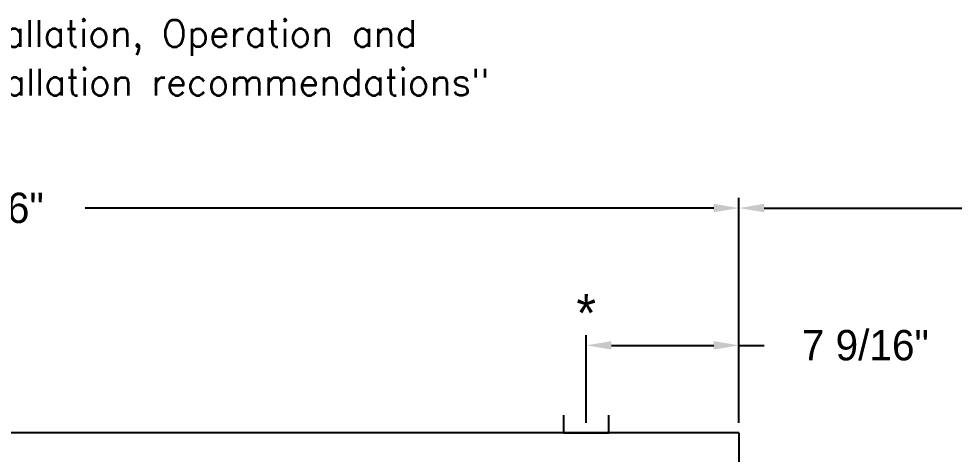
# Model space of a CAD drawing. Extents: x -12 to 259, y -8 to 165.
# Drawn here: x 93.44 to 139.73, y 85.23 to 106.76 of the extents above; entities that cross this region are included whole.
import ezdxf
from ezdxf.enums import TextEntityAlignment as Align

# ---------------------------------------------------------------- set-up
doc = ezdxf.new("R2010")
doc.units = 0
doc.header["$MEASUREMENT"] = 0
doc.layers.get('0').update_dxf_attribs({"linetype": 'CONTINUOUS'})
doc.layers.get('Defpoints').update_dxf_attribs({"linetype": 'CONTINUOUS'})
doc.layers.add('0 Unit', color=7, linetype='CONTINUOUS')
doc.styles.add('SIMPLEX', font='SIMPLEX')
doc.dimstyles.get("Standard").update_dxf_attribs({"dimtxt": 1.5, "dimasz": 1.25, "dimexe": 0.5, "dimexo": 0.5, "dimgap": 0.5, "dimtad": 0, "dimtih": 1, "dimtoh": 1, "dimdec": 4, "dimzin": 0, "dimdsep": 46, "dimlunit": 5, "dimtxsty": 'STANDARD', "dimcen": 0.09, "dimadec": 0, "dimazin": 0, "dimtfac": 1, "dimtdec": 4, "dimtofl": 0, "dimtmove": 0, "dimatfit": 3, "dimfxl": 1, "dimfrac": 2, "dimtolj": 1, "dimtzin": 0, "dimarcsym": 0})

# ---------------------------------------------------------------- blocks, each defined once
blk = doc.blocks.new('*D55')
at = {"layer": '0 Unit', "color": 0, "lineweight": -2}
for p, q in [((52.888, 86.791), (52.888, 97.904)), ((129.075, 86.791), (129.075, 97.904)), ((54.138, 97.404), (85.231, 97.404)), ((127.825, 97.404), (96.731, 97.404))]:
    blk.add_line(p, q, dxfattribs=at)
at = {"layer": '0 Unit', "color": 0}
for points in [[(54.138, 97.613), (54.138, 97.196), (52.888, 97.404)], [(127.825, 97.613), (127.825, 97.196), (129.075, 97.404)]]:
    blk.add_solid(points, dxfattribs=at)
at = {"layer": 'Defpoints', "color": 0}
for p in [(129.075, 97.404), (52.888, 86.291), (129.075, 86.291)]:
    blk.add_point(p, dxfattribs=at)
at = {"layer": '0 Unit', "color": 0, "insert": (90.981, 97.404), "char_height": 1.5, "attachment_point": 5}
blk.add_mtext('\\A1;76 3/16"', dxfattribs=at)
blk = doc.blocks.new('*D57')
at = {"layer": '0 Unit', "color": 0, "lineweight": -2}
for p, q in [((121.513, 86.791), (121.513, 91.116)), ((129.075, 86.791), (129.075, 91.116)), ((122.763, 90.616), (127.825, 90.616)), ((129.075, 90.616), (130.325, 90.616))]:
    blk.add_line(p, q, dxfattribs=at)
at = {"layer": '0 Unit', "color": 0}
for points in [[(122.763, 90.824), (122.763, 90.407), (121.513, 90.616)], [(127.825, 90.824), (127.825, 90.407), (129.075, 90.616)]]:
    blk.add_solid(points, dxfattribs=at)
at = {"layer": 'Defpoints', "color": 0}
for p in [(129.075, 90.616), (121.513, 86.291), (129.075, 86.291)]:
    blk.add_point(p, dxfattribs=at)
at = {"layer": '0 Unit', "color": 0, "insert": (135.325, 90.616), "char_height": 1.5, "attachment_point": 5}
blk.add_mtext('\\A1;7 9/16"', dxfattribs=at)
blk = doc.blocks.new('*D59')
at = {"layer": '0 Unit', "color": 0, "lineweight": -2}
for p, q in [((129.075, 86.791), (129.075, 97.904)), ((159.075, 86.791), (159.075, 97.904)), ((130.325, 97.404), (141.95, 97.404)), ((157.825, 97.404), (146.2, 97.404))]:
    blk.add_line(p, q, dxfattribs=at)
at = {"layer": '0 Unit', "color": 0}
for points in [[(130.325, 97.613), (130.325, 97.196), (129.075, 97.404)], [(157.825, 97.613), (157.825, 97.196), (159.075, 97.404)]]:
    blk.add_solid(points, dxfattribs=at)
at = {"layer": 'Defpoints', "color": 0}
for p in [(159.075, 97.404), (129.075, 86.291), (159.075, 86.291)]:
    blk.add_point(p, dxfattribs=at)
at = {"layer": '0 Unit', "color": 0, "insert": (144.075, 97.404), "char_height": 1.5, "attachment_point": 5}
blk.add_mtext('\\A1;30"', dxfattribs=at)

msp = doc.modelspace()

# ---------------------------------------------------------------- linework, layer by layer
at = {"layer": '0 Unit'}
for p, q in [((120.38757, 87.16614), (120.38757, 86.29114)), ((122.63757, 86.29114), (122.63757, 87.16614)), ((129.07507, 86.29114), (52.88757, 86.29114)), ((120.38757, 86.29114), (122.63757, 86.29114)), ((129.07507, 86.29114), (126.45007, 86.29114)), ((129.07507, 86.29114), (129.07507, 62.97864))]:
    msp.add_line(p, q, dxfattribs=at)

# ---------------------------------------------------------------- texts
at = {"style": 'SIMPLEX'}
for s, p in [('"Please refer to the Installation, Operation and', (91.7829, 105.37084)), ('Maintenance Manual for installation recommendations"', (91.94129, 102.96376))]:
    msp.add_text(s, height=1.3279867, dxfattribs=at).set_placement(p, align=Align.CENTER)
at = {"layer": '0 Unit'}
msp.add_text('*', height=1.87063, dxfattribs=at).set_placement((121.51523, 91.28159), align=Align.CENTER)

# ---------------------------------------------------------------- dimensions: what is measured, and where the dimension line sits
for base, p1, p2, picture, middle in [((129.07507, 97.40444), (52.88757, 86.29114), (129.07507, 86.29114), '*D55', (90.98132, 97.40444)), ((159.07507, 97.40444), (129.07507, 86.29114), (159.07507, 86.29114), '*D59', (144.07507, 97.40444)), ((129.07507, 90.61572), (121.51257, 86.29114), (129.07507, 86.29114), '*D57', (135.32507, 90.61572))]:
    dim = msp.add_linear_dim(base=base, p1=p1, p2=p2, dimstyle='Standard', override={"dimpost": '"'}, dxfattribs=at)
    dim.commit()
    dim.dimension.update_dxf_attribs({"geometry": picture, "text_midpoint": middle})

doc.saveas('drawing.dxf')
